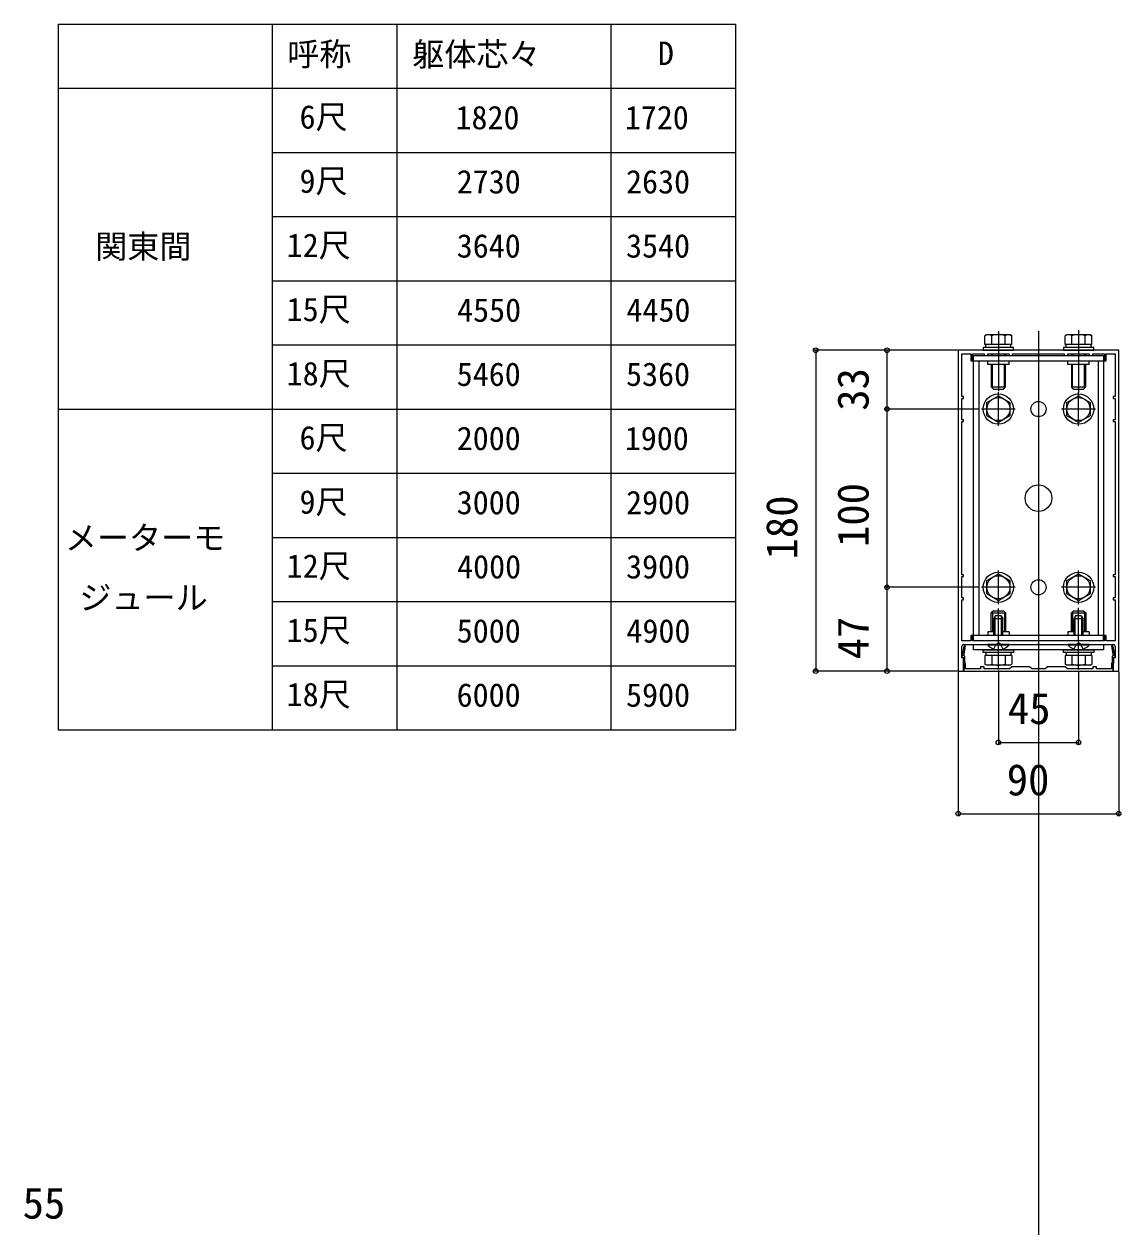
# Model space of a CAD drawing. Units: millimetres, scale not verified. Extents: x -1050 to 1050, y -1570 to 1562.
# Drawn here: x -519 to 96, y -775 to -100 of the extents above; entities that cross this region are included whole.
import ezdxf
from ezdxf.enums import TextEntityAlignment as Align

# ---------------------------------------------------------------- set-up
doc = ezdxf.new("R2010")
doc.units = ezdxf.units.MM
doc.header["$LTSCALE"] = 8
doc.layers.add('0-1_TABLE1', color=7, linetype='Continuous', lineweight=18)
for name, color, linetype in [('0-3_YKK_11', 7, 'Continuous'), ('0-4_YKK_12', 2, 'Continuous'), ('0-5_YKK_13', 4, 'Continuous'), ('0-6_YKK_D', 6, 'Continuous')]:
    doc.layers.add(name, color=color, linetype=linetype)
doc.styles.add('ＭＳ ゴシック', font='')
doc.styles.get('ＭＳ ゴシック').set_extended_font_data('MS Gothic')

msp = doc.modelspace()

# ---------------------------------------------------------------- linework, layer by layer
at = {"layer": '0-1_TABLE1'}
for p, q in [((-500, -100), (-120, -100)), ((-500, -100), (-500, -496)), ((-380, -100), (-380, -496)), ((-310, -100), (-310, -496)), ((-190, -100), (-190, -496)), ((-120, -100), (-120, -496)), ((-500, -136), (-120, -136)), ((-380, -172), (-120, -172)), ((-380, -208), (-120, -208)), ((-380, -244), (-120, -244)), ((-380, -280), (-120, -280)), ((-500, -316), (-120, -316)), ((-380, -352), (-120, -352)), ((-380, -388), (-120, -388)), ((-380, -424), (-120, -424)), ((-380, -460), (-120, -460)), ((-500, -496), (-120, -496))]:
    msp.add_line(p, q, dxfattribs=at)
at = {"layer": '0-3_YKK_11'}
for points in [[(5, -283.002), (5, -463.002), (8, -463.002), (8, -455.502), (7, -455.502), (7, -449.002)], [(93, -449.002), (93, -455.502), (92, -455.502), (92, -463.002), (95, -463.002), (95, -283.002), (5, -283.002)], [(7, -409.002), (7, -323.002), (8, -323.002), (8, -322.002), (7, -322.002), (7, -310.002), (8, -310.002), (8, -309.002), (7, -309.002), (7, -285.002), (12, -285.002), (12, -289.002), (13, -289.002), (13, -285.002), (19.5, -285.002), (19.5, -286.002), (21.5, -286.002), (21.5, -285.002), (33.5, -285.002), (33.5, -286.002), (35.5, -286.002), (35.5, -285.002), (64.5, -285.002), (64.5, -286.002), (66.5, -286.002), (66.5, -285.002), (78.5, -285.002), (78.5, -286.002), (80.5, -286.002), (80.5, -285.002), (87, -285.002), (87, -289.002), (88, -289.002), (88, -285.002), (93, -285.002), (93, -309.002), (92, -309.002), (92, -310.002), (93, -310.002), (93, -322.002)], [(93, -322.002), (92, -322.002), (92, -323.002), (93, -323.002), (93, -409.002), (92, -409.002), (92, -410.002), (93, -410.002), (93, -422.002), (92, -422.002), (92, -423.002), (93, -423.002), (93, -446.002), (88, -446.002), (88, -443.002), (87, -443.002), (87, -446.002), (13, -446.002), (13, -443.002), (12, -443.002), (12, -446.002), (7, -446.002), (7, -423.002), (8, -423.002), (8, -422.002), (7, -422.002), (7, -410.002), (8, -410.002), (8, -409.002), (7, -409.002)], [(8.7, -458.309), (8.7, -454.686), (8.083, -454.521), (9.036, -449.119), (8.051, -448.945), (6.957, -455.151), (7.8, -455.376), (7.8, -458.682), (8.15, -459.032), (8.15, -463.032)], [(8, -448.002), (27.042, -448.002), (27.225, -447.882), (27.775, -447.882), (27.958, -448.002), (49.542, -448.002), (49.725, -447.882), (50.275, -447.882), (50.458, -448.002), (72.042, -448.002), (72.225, -447.882), (72.775, -447.882), (72.958, -448.002), (92, -448.002)], [(8.15, -463.032), (91.85, -463.032), (91.85, -459.032), (92.2, -458.682), (92.2, -455.376), (93.043, -455.151), (91.949, -448.945), (90.964, -449.119), (91.917, -454.521), (91.3, -454.686), (91.3, -458.309), (90.95, -458.659), (90.95, -461.832), (82.5, -461.832), (82.5, -460.532), (80.5, -460.532), (80.5, -461.832), (72.958, -461.832), (72.775, -461.952), (72.225, -461.952), (72.042, -461.832), (66.3, -461.832), (65, -460.532), (55, -460.532), (53.7, -461.832), (46.3, -461.832), (45, -460.532), (35, -460.532), (33.7, -461.832), (27.958, -461.832), (27.775, -461.952), (27.225, -461.952), (27.042, -461.832), (19.5, -461.832), (19.5, -460.532), (17.5, -460.532), (17.5, -461.832), (9.05, -461.832), (9.05, -458.659), (8.7, -458.309)]]:
    msp.add_lwpolyline(points, dxfattribs=at)
for centre, start, end in [((8, -449.002), 90.00001, 179.99999), ((92, -449.002), 0.00001, 89.99999)]:
    msp.add_arc(centre, 1, start, end, dxfattribs=at)
at = {"layer": '0-4_YKK_12'}
msp.add_line((50, -272.315), (50, -1094.076), dxfattribs=at)
at = {"layer": '0-5_YKK_13'}
for p, q in [((21, -274.302), (19.994, -274.883)), ((19.994, -279.802), (19.994, -274.883)), ((34, -274.302), (21, -274.302)), ((23.747, -279.802), (23.747, -274.883)), ((27.5, -272.315), (27.5, -306.017)), ((31.253, -279.802), (31.253, -274.883)), ((34, -274.302), (35.006, -274.883)), ((35.006, -279.802), (35.006, -274.883)), ((66, -274.302), (64.994, -274.883)), ((64.994, -279.802), (64.994, -274.883)), ((79, -274.302), (66, -274.302)), ((68.747, -279.802), (68.747, -274.883)), ((72.5, -271.802), (72.5, -306.502)), ((76.253, -279.802), (76.253, -274.883)), ((79, -274.302), (80.006, -274.883)), ((80.006, -279.802), (80.006, -274.883)), ((35.006, -279.802), (19.994, -279.802)), ((31.5, -279.802), (23.5, -279.802)), ((34.55, -281.402), (34.55, -279.802)), ((80.006, -279.802), (64.994, -279.802)), ((76.5, -279.802), (68.5, -279.802)), ((79.55, -281.402), (79.55, -279.802)), ((13.5, -289.002), (86.5, -289.002)), ((16.5, -289.002), (16.5, -443.002)), ((23.824, -285.08), (23.558, -286.002)), ((23.824, -285.002), (23.824, -285.08)), ((23.824, -285.08), (24.09, -286.002)), ((31.176, -285.08), (30.91, -286.002)), ((31.176, -285.002), (31.176, -285.08)), ((31.442, -286.002), (31.176, -285.08)), ((33.5, -291.002), (33.5, -289.002)), ((68.824, -285.08), (68.558, -286.002)), ((68.824, -285.002), (68.824, -285.08)), ((68.824, -285.08), (69.09, -286.002)), ((76.176, -285.08), (75.91, -286.002)), ((76.176, -285.002), (76.176, -285.08)), ((76.442, -286.002), (76.176, -285.08)), ((78.5, -291.002), (78.5, -289.002)), ((83.5, -289.002), (83.5, -443.002)), ((23.5, -291.002), (23.5, -303.602)), ((24.148, -304.25), (24.148, -291.002)), ((30.852, -304.25), (30.852, -291.002)), ((31.5, -303.602), (31.5, -291.002)), ((68.5, -291.002), (68.5, -303.602)), ((69.148, -304.25), (69.148, -291.002)), ((75.852, -304.25), (75.852, -291.002)), ((76.5, -303.602), (76.5, -291.002)), ((23.5, -303.602), (31.5, -303.602)), ((24.7, -304.802), (23.5, -303.602)), ((30.3, -304.802), (31.5, -303.602)), ((68.5, -303.602), (76.5, -303.602)), ((69.7, -304.802), (68.5, -303.602)), ((75.3, -304.802), (76.5, -303.602)), ((24.7, -304.802), (30.3, -304.802)), ((27.5, -325.502), (27.5, -306.502)), ((69.7, -304.802), (75.3, -304.802)), ((72.5, -325.502), (72.5, -306.502)), ((37, -316.002), (18, -316.002)), ((82, -316.002), (63, -316.002)), ((27.5, -425.502), (27.5, -406.502)), ((72.5, -425.502), (72.5, -406.502)), ((37, -416.002), (18, -416.002)), ((82, -416.002), (63, -416.002)), ((24.7, -429.202), (23.5, -430.402)), ((23.5, -441.002), (23.5, -430.402)), ((23.5, -430.402), (31.5, -430.402)), ((24.148, -429.754), (24.148, -441.002)), ((24.7, -429.202), (30.3, -429.202)), ((27.5, -461.689), (27.5, -427.987)), ((27.5, -452.316), (27.5, -431.334)), ((30.3, -429.202), (31.5, -430.402)), ((30.852, -429.754), (30.852, -441.002)), ((31.5, -430.402), (31.5, -441.002)), ((69.7, -429.202), (68.5, -430.402)), ((68.5, -441.002), (68.5, -430.402)), ((68.5, -430.402), (76.5, -430.402)), ((69.148, -429.754), (69.148, -441.002)), ((69.7, -429.202), (75.3, -429.202)), ((72.5, -462.202), (72.5, -427.502)), ((72.5, -452.316), (72.5, -431.334)), ((75.3, -429.202), (76.5, -430.402)), ((75.852, -429.754), (75.852, -441.002)), ((76.5, -430.402), (76.5, -441.002)), ((25.8, -432.002), (25, -433.702)), ((25, -443.002), (25, -433.702)), ((25.654, -443.002), (25.654, -432.312)), ((29.2, -432.002), (25.8, -432.002)), ((29.2, -432.002), (30, -433.702)), ((29.346, -443.002), (29.346, -432.312)), ((70.8, -432.002), (70, -433.702)), ((70, -443.002), (70, -433.702)), ((70.654, -443.002), (70.654, -432.312)), ((74.2, -432.002), (70.8, -432.002)), ((74.2, -432.002), (75, -433.702)), ((74.346, -443.002), (74.346, -432.312)), ((13.5, -446.002), (13.5, -443.002)), ((86.5, -443.002), (13.5, -443.002)), ((25, -441.002), (21.5, -441.002)), ((21.5, -441.002), (21.5, -443.002)), ((33.5, -441.002), (30, -441.002)), ((33.5, -441.002), (33.5, -443.002)), ((70, -441.002), (66.5, -441.002)), ((66.5, -441.002), (66.5, -443.002)), ((78.5, -441.002), (75, -441.002)), ((78.5, -441.002), (78.5, -443.002)), ((86.5, -446.002), (86.5, -443.002)), ((86.5, -446.002), (13.5, -446.002)), ((13.5, -451.002), (13.5, -448.002)), ((13.5, -448.002), (86.5, -448.002)), ((33.4, -448.002), (21.6, -448.002)), ((33.4, -448.511), (33.4, -448.002)), ((78.4, -448.002), (66.6, -448.002)), ((78.4, -448.511), (78.4, -448.002)), ((19.994, -454.202), (19.994, -459.121)), ((35.006, -454.202), (19.994, -454.202)), ((31.5, -454.202), (23.5, -454.202)), ((23.747, -454.202), (23.747, -459.121)), ((31.253, -454.202), (31.253, -459.121)), ((34.55, -452.602), (34.55, -454.202)), ((35.006, -454.202), (35.006, -459.121)), ((64.994, -454.202), (64.994, -459.121)), ((80.006, -454.202), (64.994, -454.202)), ((76.5, -454.202), (68.5, -454.202)), ((68.747, -454.202), (68.747, -459.121)), ((76.253, -454.202), (76.253, -459.121)), ((79.55, -452.602), (79.55, -454.202)), ((80.006, -454.202), (80.006, -459.121)), ((21, -459.702), (19.994, -459.121)), ((34, -459.702), (21, -459.702)), ((34, -459.702), (35.006, -459.121)), ((66, -459.702), (64.994, -459.121)), ((79, -459.702), (66, -459.702)), ((79, -459.702), (80.006, -459.121))]:
    msp.add_line(p, q, dxfattribs=at)
for points in [[(19, -283.002), (36, -283.002), (36, -281.402), (19, -281.402)], [(64, -283.002), (81, -283.002), (81, -281.402), (64, -281.402)], [(27.5, -308.496), (34, -312.249), (34, -319.755), (27.5, -323.508), (21, -319.755), (21, -312.249)], [(72.5, -308.496), (79, -312.249), (79, -319.755), (72.5, -323.508), (66, -319.755), (66, -312.249)], [(27.5, -408.496), (34, -412.249), (34, -419.755), (27.5, -423.508), (21, -419.755), (21, -412.249)], [(72.5, -408.496), (79, -412.249), (79, -419.755), (72.5, -423.508), (66, -419.755), (66, -412.249)], [(19, -451.002), (36, -451.002), (36, -452.602), (19, -452.602)], [(64, -451.002), (81, -451.002), (81, -452.602), (64, -452.602)]]:
    msp.add_lwpolyline(points, close=True, dxfattribs=at)
for points in [[(34.55, -281.402), (20.45, -281.402), (20.45, -279.802)], [(79.55, -281.402), (65.45, -281.402), (65.45, -279.802)], [(13.5, -443.002), (13.5, -286.002), (86.5, -286.002), (86.5, -443.002)], [(33.5, -291.002), (21.5, -291.002), (21.5, -289.002)], [(78.5, -291.002), (66.5, -291.002), (66.5, -289.002)], [(30, -443.002), (30, -433.702), (25, -433.702)], [(75, -443.002), (75, -433.702), (70, -433.702)], [(86.5, -448.002), (86.5, -451.002), (13.5, -451.002)], [(33.4, -448.511), (21.6, -448.511), (21.6, -448.002)], [(25, -450.613), (26.355, -447.835), (27.5, -447.226)], [(30, -450.613), (28.645, -447.835), (27.5, -447.226)], [(78.4, -448.511), (66.6, -448.511), (66.6, -448.002)], [(70, -450.613), (71.355, -447.835), (72.5, -447.226)], [(75, -450.613), (73.645, -447.835), (72.5, -447.226)], [(34.55, -452.602), (20.45, -452.602), (20.45, -454.202)], [(79.55, -452.602), (65.45, -452.602), (65.45, -454.202)]]:
    msp.add_lwpolyline(points, dxfattribs=at)
for centre, radius in [((27.5, -316.002), 8.5), ((27.5, -316.002), 6.5), ((72.5, -316.002), 8.5), ((72.5, -316.002), 6.5), ((50, -316.002), 4.25), ((50, -366.002), 7.5), ((27.5, -416.002), 8.5), ((27.5, -416.002), 6.5), ((72.5, -416.002), 8.5), ((72.5, -416.002), 6.5), ((50, -416.002), 4.25)]:
    msp.add_circle(centre, radius, dxfattribs=at)
for centre, radius, start, end in [((21.871, -277.625), 3.323, 55.61575, 124.38425), ((27.5, -286.721), 12.419, 72.41205, 107.58795), ((33.129, -277.625), 3.323, 55.61575, 124.38425), ((66.871, -277.625), 3.323, 55.61575, 124.38425), ((72.5, -286.721), 12.419, 72.41205, 107.58795), ((78.129, -277.625), 3.323, 55.61575, 124.38425), ((27.5, -442.77), 8.232, 224.2189, 315.7811), ((72.5, -442.77), 8.232, 224.2189, 315.7811), ((21.871, -456.379), 3.323, 235.61575, 304.38425), ((27.5, -447.283), 12.419, 252.41205, 287.58795), ((33.129, -456.379), 3.323, 235.61575, 304.38425), ((66.871, -456.379), 3.323, 235.61575, 304.38425), ((72.5, -447.283), 12.419, 252.41205, 287.58795), ((78.129, -456.379), 3.323, 235.61575, 304.38425)]:
    msp.add_arc(centre, radius, start, end, dxfattribs=at)
at = {"layer": '0-6_YKK_D'}
for p, q in [((4.5, -283.002), (-76, -283.002)), ((-75, -283.002), (-75, -463.002)), ((4.5, -283.002), (-36, -283.002)), ((-35, -283.002), (-35, -316.002)), ((17, -316.002), (-36, -316.002)), ((17, -316.002), (-36, -316.002)), ((-35, -316.002), (-35, -416.002)), ((17, -416.002), (-36, -416.002)), ((17, -416.002), (-36, -416.002)), ((-35, -416.002), (-35, -463.002)), ((4.5, -463.002), (-76, -463.002)), ((4.5, -463.002), (-36, -463.002)), ((5, -463.502), (5, -544.032)), ((27.5, -462.689), (27.5, -504.032)), ((72.5, -463.202), (72.5, -504.032)), ((95, -463.502), (95, -544.032)), ((27.5, -503.032), (72.5, -503.032)), ((5, -543.032), (95, -543.032))]:
    msp.add_line(p, q, dxfattribs=at)
for centre in [(-75, -283.002), (-35, -283.002), (-35, -316.002), (-35, -316.002), (-35, -416.002), (-35, -416.002), (-75, -463.002), (-35, -463.002), (27.5, -503.032), (72.5, -503.032), (5, -543.032), (95, -543.032)]:
    msp.add_circle(centre, 1.275, dxfattribs=at)

# ---------------------------------------------------------------- texts
at = {"layer": '0-1_TABLE1', "style": 'ＭＳ ゴシック'}
for s, p in [('呼称', (-371.489, -127.409)), ('躯体芯々', (-301.341, -127.511)), ('D', (-163.54, -127)), ('6尺', (-364.585, -162.642)), ('1820', (-277.102, -163)), ('1720', (-182.102, -163)), ('9尺', (-364.585, -198.642)), ('2730', (-276.386, -199)), ('2630', (-181.386, -199)), ('関東間', (-479.222, -235.358)), ('12尺', (-371.795, -234.642)), ('3640', (-276.386, -235)), ('3540', (-181.386, -235)), ('15尺', (-371.795, -270.642)), ('4550', (-276.182, -271)), ('4450', (-181.182, -271)), ('18尺', (-371.795, -306.642)), ('5460', (-276.386, -307)), ('5360', (-181.386, -307)), ('6尺', (-364.585, -342.642)), ('2000', (-276.386, -343)), ('1900', (-182.102, -343)), ('9尺', (-364.585, -378.642)), ('3000', (-276.386, -379)), ('2900', (-181.386, -379)), ('メーターモ', (-496.25, -398.773)), ('12尺', (-371.795, -414.642)), ('4000', (-276.182, -415)), ('3900', (-181.386, -415)), ('ジュール', (-488.119, -432.352)), ('15尺', (-371.795, -450.642)), ('5000', (-276.386, -451)), ('4900', (-181.182, -451)), ('18尺', (-371.795, -486.642)), ('6000', (-276.438, -487)), ('5900', (-181.386, -487))]:
    msp.add_text(s, height=13.2, dxfattribs=at).set_placement(p, align=Align.BOTTOM_LEFT)
at = {"layer": '0-6_YKK_D', "style": 'ＭＳ ゴシック'}
for s, p in [('33', (-40, -316.957)), ('100', (-40, -393.411)), ('180', (-80, -400.411)), ('47', (-40, -456.479))]:
    msp.add_text(s, height=17.6, rotation=90, dxfattribs=at).set_placement(p, align=Align.BOTTOM_LEFT)
for s, p in [('45', (32.818, -498.032)), ('90', (32.205, -538.032)), ('55', (-519.955, -775.502))]:
    msp.add_text(s, height=17.6, dxfattribs=at).set_placement(p, align=Align.BOTTOM_LEFT)

doc.saveas('drawing.dxf')
